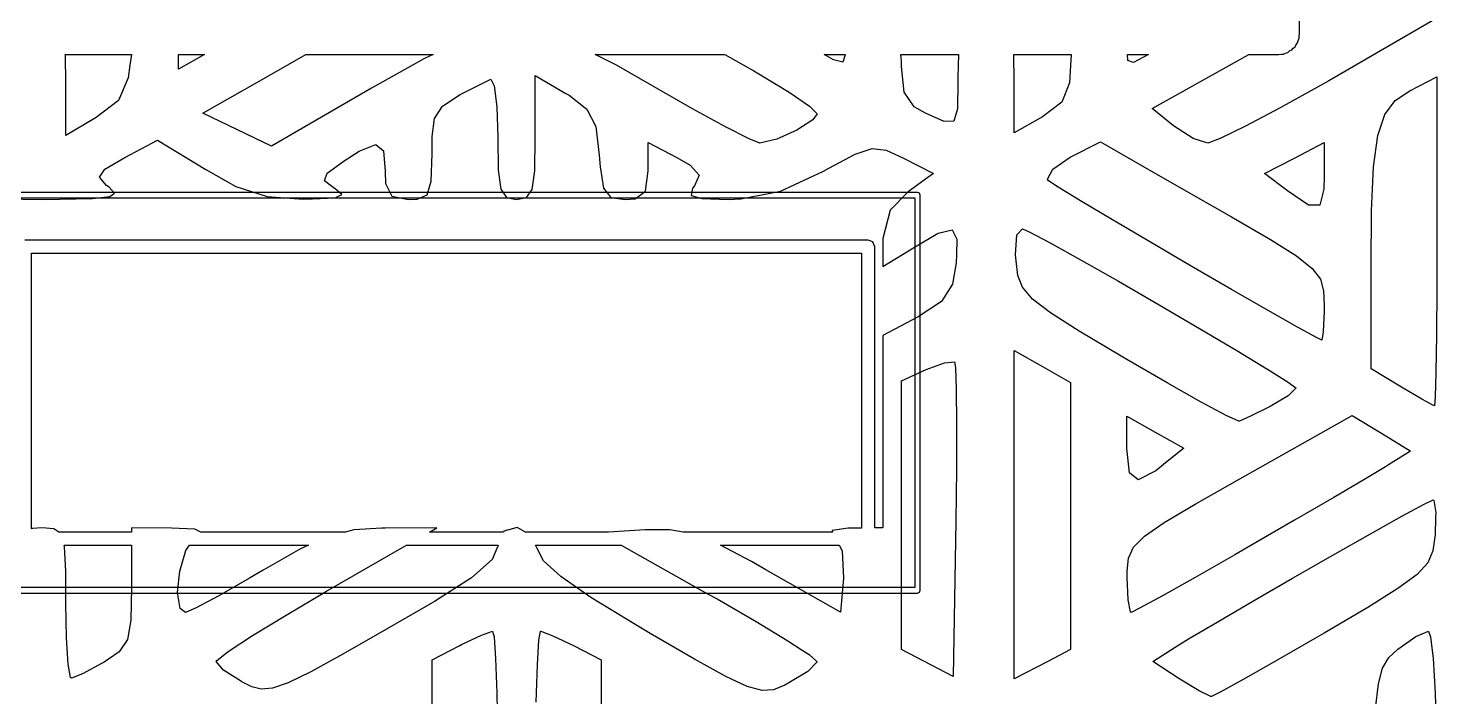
# Model space of a CAD drawing. Header units: millimetres. Extents: x 48 to 497, y 27 to 150.
# Drawn here: x 73.86 to 86.69, y 96.9 to 102.99 of the extents above; entities that cross this region are included whole.
import ezdxf

# ---------------------------------------------------------------- set-up
doc = ezdxf.new("R2010")
doc.units = ezdxf.units.MM
doc.layers.add('BLACK', color=20, linetype='Continuous')

msp = doc.modelspace()

# ---------------------------------------------------------------- linework, layer by layer
at = {"layer": 'BLACK', "linetype": 'Continuous'}
for p, q in [((85.436, 102.938), (85.436, 135.958)), ((86.685, 103.078), (85.701, 102.509)), ((85.422, 102.876), (85.431, 102.896)), ((85.431, 102.917), (85.436, 102.938)), ((85.431, 102.896), (85.431, 102.917)), ((85.288, 102.752), (85.308, 102.761)), ((85.308, 102.761), (85.329, 102.766)), ((85.329, 102.766), (85.345, 102.78)), ((85.345, 102.78), (85.364, 102.789)), ((85.364, 102.789), (85.378, 102.806)), ((85.378, 102.806), (85.395, 102.819)), ((85.395, 102.819), (85.404, 102.838)), ((85.404, 102.838), (85.417, 102.855)), ((85.417, 102.855), (85.422, 102.876)), ((74.195, 102.735), (74.194, 102.747)), ((74.194, 102.747), (74.797, 102.747)), ((74.199, 102.489), (74.195, 102.735)), ((74.782, 102.651), (74.767, 102.535)), ((74.797, 102.747), (74.782, 102.651)), ((75.462, 102.747), (75.225, 102.615)), ((75.225, 102.615), (75.225, 102.747)), ((75.225, 102.747), (75.462, 102.747)), ((76.071, 102.569), (76.384, 102.747)), ((76.384, 102.747), (77.546, 102.747)), ((77.466, 102.711), (76.982, 102.441)), ((77.546, 102.747), (77.466, 102.711)), ((79.215, 102.65), (79.02, 102.747)), ((79.02, 102.747), (80.202, 102.747)), ((79.558, 102.454), (79.215, 102.65)), ((80.202, 102.747), (80.464, 102.6)), ((81.192, 102.698), (81.105, 102.747)), ((81.105, 102.747), (81.297, 102.747)), ((81.275, 102.679), (81.192, 102.698)), ((81.297, 102.745), (81.275, 102.679)), ((81.297, 102.747), (81.297, 102.745)), ((81.81, 102.688), (81.805, 102.747)), ((81.805, 102.747), (82.328, 102.747)), ((81.811, 102.639), (81.81, 102.688)), ((81.833, 102.404), (81.811, 102.639)), ((82.328, 102.747), (82.324, 102.54)), ((82.837, 102.501), (82.833, 102.747)), ((82.833, 102.747), (83.355, 102.747)), ((83.349, 102.647), (83.341, 102.49)), ((83.355, 102.747), (83.349, 102.647)), ((83.871, 102.692), (83.867, 102.747)), ((83.867, 102.747), (84.058, 102.747)), ((83.922, 102.675), (83.871, 102.692)), ((84.058, 102.747), (83.922, 102.675)), ((84.093, 102.255), (84.973, 102.747)), ((84.973, 102.747), (85.246, 102.747)), ((85.246, 102.747), (85.267, 102.752)), ((85.267, 102.752), (85.288, 102.752)), ((74.767, 102.535), (74.679, 102.33)), ((75.446, 102.212), (76.071, 102.569)), ((77.79, 102.384), (78.069, 102.523)), ((78.069, 102.523), (78.101, 102.462)), ((78.475, 101.992), (78.475, 102.556)), ((78.475, 102.556), (78.753, 102.394)), ((80.464, 102.6), (80.527, 102.564)), ((80.527, 102.564), (80.788, 102.406)), ((82.324, 102.54), (82.324, 102.5)), ((85.701, 102.509), (85.626, 102.467)), ((86.44, 102.418), (86.685, 102.544)), ((86.685, 102.544), (86.685, 101.046)), ((74.199, 102.011), (74.199, 102.489)), ((76.982, 102.441), (76.072, 101.914)), ((77.63, 102.278), (77.79, 102.384)), ((78.101, 102.462), (78.124, 102.27)), ((78.753, 102.394), (78.783, 102.376)), ((78.783, 102.376), (78.945, 102.251)), ((79.908, 102.254), (79.558, 102.454)), ((80.788, 102.406), (80.972, 102.278)), ((81.924, 102.271), (81.833, 102.404)), ((82.324, 102.5), (82.319, 102.253)), ((82.837, 102.035), (82.837, 102.501)), ((83.341, 102.49), (83.271, 102.315)), ((85.626, 102.467), (85.259, 102.261)), ((86.307, 102.328), (86.44, 102.418)), ((74.679, 102.33), (74.477, 102.173)), ((77.556, 102.164), (77.63, 102.278)), ((78.124, 102.27), (78.133, 101.991)), ((78.945, 102.251), (79.025, 102.092)), ((80.207, 102.09), (79.908, 102.254)), ((80.972, 102.278), (81.041, 102.207)), ((82.028, 102.212), (81.924, 102.271)), ((82.319, 102.253), (82.287, 102.142)), ((83.271, 102.315), (83.093, 102.18)), ((84.287, 102.098), (84.093, 102.255)), ((85.259, 102.261), (84.944, 102.094)), ((86.211, 102.201), (86.307, 102.328)), ((74.477, 102.173), (74.199, 102.011)), ((76.072, 101.914), (75.446, 102.212)), ((77.536, 102), (77.556, 102.164)), ((81.001, 102.153), (80.857, 102.06)), ((81.041, 102.207), (81.001, 102.153)), ((82.199, 102.139), (82.028, 102.212)), ((82.287, 102.142), (82.199, 102.139)), ((83.093, 102.18), (82.837, 102.035)), ((86.147, 102.009), (86.211, 102.201)), ((77.535, 101.842), (77.536, 102)), ((78.133, 101.991), (78.138, 101.695)), ((78.47, 101.689), (78.475, 101.992)), ((79.025, 102.092), (79.057, 101.83)), ((80.422, 101.98), (80.207, 102.09)), ((80.857, 102.06), (80.674, 101.977)), ((84.467, 101.983), (84.287, 102.098)), ((84.944, 102.094), (84.713, 101.982)), ((86.109, 101.726), (86.147, 102.009)), ((74.737, 101.809), (75.033, 101.969)), ((75.033, 101.969), (75.473, 101.699)), ((76.734, 101.779), (76.872, 101.866)), ((76.872, 101.866), (77.024, 101.928)), ((77.024, 101.928), (77.091, 101.87)), ((77.091, 101.87), (77.107, 101.685)), ((79.502, 101.687), (79.502, 101.946)), ((79.502, 101.946), (79.764, 101.81)), ((80.521, 101.941), (80.422, 101.98)), ((80.674, 101.977), (80.521, 101.941)), ((81.387, 101.841), (81.542, 101.892)), ((81.542, 101.892), (81.671, 101.877)), ((81.671, 101.877), (81.828, 101.804)), ((83.347, 101.812), (83.621, 101.953)), ((83.621, 101.953), (84.124, 101.665)), ((84.599, 101.941), (84.467, 101.983)), ((84.713, 101.982), (84.599, 101.941)), ((85.388, 101.805), (85.659, 101.946)), ((85.659, 101.946), (85.659, 101.644)), ((74.555, 101.702), (74.737, 101.809)), ((76.578, 101.666), (76.734, 101.779)), ((77.527, 101.593), (77.535, 101.842)), ((79.057, 101.83), (79.065, 101.724)), ((79.764, 101.81), (79.886, 101.741)), ((79.886, 101.741), (79.967, 101.65)), ((81.149, 101.714), (81.387, 101.841)), ((81.828, 101.804), (82.1, 101.664)), ((83.187, 101.702), (83.347, 101.812)), ((85.116, 101.665), (85.388, 101.805)), ((74.506, 101.63), (74.555, 101.702)), ((74.571, 101.556), (74.506, 101.63)), ((75.473, 101.699), (75.749, 101.547)), ((76.554, 101.597), (76.578, 101.666)), ((77.107, 101.685), (77.112, 101.573)), ((78.138, 101.695), (78.161, 101.522)), ((78.447, 101.518), (78.47, 101.689)), ((79.065, 101.724), (79.097, 101.53)), ((79.479, 101.502), (79.502, 101.687)), ((79.967, 101.65), (79.925, 101.551)), ((80.708, 101.504), (81.1, 101.686)), ((81.1, 101.686), (81.149, 101.714)), ((82.029, 101.612), (81.87, 101.496)), ((82.1, 101.664), (82.029, 101.612)), ((83.139, 101.612), (83.187, 101.702)), ((83.148, 101.598), (83.139, 101.612)), ((84.124, 101.665), (84.639, 101.37)), ((85.324, 101.506), (85.116, 101.665)), ((85.659, 101.644), (85.656, 101.521)), ((86.091, 101.323), (86.109, 101.726)), ((81.956, 101.492), (70.756, 101.492)), ((74.593, 101.539), (74.571, 101.556)), ((74.643, 101.486), (74.593, 101.539)), ((74.6, 101.453), (74.643, 101.486)), ((75.749, 101.547), (76.034, 101.454)), ((76.647, 101.527), (76.554, 101.597)), ((76.649, 101.526), (76.647, 101.527)), ((76.712, 101.472), (76.649, 101.526)), ((77.112, 101.573), (77.168, 101.456)), ((77.489, 101.471), (77.527, 101.593)), ((78.161, 101.522), (78.212, 101.445)), ((78.394, 101.444), (78.447, 101.518)), ((79.097, 101.53), (79.164, 101.446)), ((79.383, 101.434), (79.479, 101.502)), ((79.908, 101.529), (79.894, 101.465)), ((79.925, 101.551), (79.908, 101.529)), ((80.347, 101.432), (80.708, 101.504)), ((81.87, 101.496), (81.707, 101.329)), ((81.973, 101.485), (81.956, 101.492)), ((81.981, 101.467), (81.973, 101.485)), ((83.236, 101.539), (83.148, 101.598)), ((83.441, 101.415), (83.236, 101.539)), ((85.518, 101.375), (85.324, 101.506)), ((85.656, 101.521), (85.619, 101.376)), ((70.781, 101.442), (81.931, 101.442)), ((73.628, 101.432), (73.985, 101.428)), ((73.985, 101.428), (74.146, 101.429)), ((74.146, 101.429), (74.442, 101.435)), ((74.442, 101.435), (74.6, 101.453)), ((76.034, 101.454), (76.36, 101.431)), ((76.36, 101.431), (76.447, 101.432)), ((76.447, 101.432), (76.651, 101.443)), ((76.651, 101.443), (76.712, 101.472)), ((77.168, 101.456), (77.321, 101.428)), ((77.321, 101.428), (77.398, 101.431)), ((77.398, 101.431), (77.489, 101.471)), ((78.212, 101.445), (78.304, 101.428)), ((78.304, 101.428), (78.394, 101.444)), ((79.164, 101.446), (79.292, 101.428)), ((79.292, 101.428), (79.383, 101.434)), ((79.894, 101.465), (79.992, 101.436)), ((79.992, 101.436), (80.232, 101.428)), ((80.232, 101.428), (80.347, 101.432)), ((81.931, 101.442), (81.931, 97.892)), ((81.981, 97.867), (81.981, 101.467)), ((83.731, 101.242), (83.441, 101.415)), ((84.639, 101.37), (84.816, 101.269)), ((85.619, 101.376), (85.518, 101.375)), ((81.707, 101.329), (81.64, 101.072)), ((84.077, 101.038), (83.731, 101.242)), ((84.816, 101.269), (85.169, 101.063)), ((86.087, 100.818), (86.091, 101.323)), ((81.928, 100.994), (82.144, 101.119)), ((82.144, 101.119), (82.271, 101.152)), ((82.271, 101.152), (82.315, 101.067)), ((82.849, 100.922), (82.86, 101.106)), ((82.86, 101.106), (82.911, 101.159)), ((82.911, 101.159), (82.972, 101.132)), ((82.972, 101.132), (83.165, 101.031)), ((81.506, 101.057), (73.826, 101.057)), ((81.548, 101.04), (81.506, 101.057)), ((81.566, 100.997), (81.548, 101.04)), ((81.566, 98.435), (81.566, 100.997)), ((81.64, 101.072), (81.64, 100.816)), ((81.64, 100.816), (81.928, 100.994)), ((82.315, 101.067), (82.31, 100.922)), ((83.165, 101.031), (83.446, 100.875)), ((84.449, 100.821), (84.077, 101.038)), ((85.169, 101.063), (85.407, 100.913)), ((86.685, 101.046), (86.685, 101.043)), ((86.685, 101.043), (86.685, 100.623)), ((73.886, 98.426), (73.886, 100.937)), ((73.886, 100.937), (81.446, 100.937)), ((81.446, 100.937), (81.446, 98.434)), ((82.308, 100.851), (82.275, 100.656)), ((82.31, 100.922), (82.308, 100.851)), ((82.853, 100.869), (82.849, 100.922)), ((82.87, 100.736), (82.853, 100.869)), ((83.446, 100.875), (83.787, 100.682)), ((85.407, 100.913), (85.551, 100.799)), ((82.912, 100.627), (82.87, 100.736)), ((84.816, 100.608), (84.449, 100.821)), ((85.551, 100.799), (85.626, 100.7)), ((86.087, 99.886), (86.087, 100.818)), ((82.275, 100.656), (82.175, 100.498)), ((83.003, 100.52), (82.912, 100.627)), ((83.787, 100.682), (84.156, 100.469)), ((85.149, 100.417), (84.816, 100.608)), ((85.626, 100.7), (85.654, 100.596)), ((85.654, 100.596), (85.658, 100.466)), ((86.685, 100.623), (86.682, 100.193)), ((82.175, 100.498), (81.961, 100.359)), ((83.167, 100.394), (83.003, 100.52)), ((84.156, 100.469), (84.525, 100.253)), ((85.658, 100.466), (85.658, 100.408)), ((81.961, 100.359), (81.64, 100.188)), ((83.428, 100.228), (83.167, 100.394)), ((85.417, 100.265), (85.149, 100.417)), ((85.658, 100.408), (85.651, 100.222)), ((83.81, 100), (83.428, 100.228)), ((84.525, 100.253), (84.864, 100.052)), ((85.589, 100.17), (85.417, 100.265)), ((85.651, 100.222), (85.638, 100.147)), ((81.64, 100.188), (81.64, 100.052)), ((85.638, 100.147), (85.589, 100.17)), ((86.682, 100.193), (86.677, 99.852)), ((81.64, 100.052), (81.64, 98.435)), ((82.035, 99.878), (82.201, 99.94)), ((82.201, 99.94), (82.294, 99.947)), ((82.294, 99.947), (82.302, 99.896)), ((82.837, 97.062), (82.837, 100.052)), ((82.837, 100.052), (83.093, 99.906)), ((83.863, 99.969), (83.81, 100)), ((84.228, 99.757), (83.863, 99.969)), ((84.864, 100.052), (85.138, 99.886)), ((81.811, 99.776), (82.035, 99.878)), ((82.302, 99.896), (82.309, 99.699)), ((83.093, 99.906), (83.349, 99.76)), ((85.138, 99.886), (85.143, 99.883)), ((85.143, 99.883), (85.332, 99.763)), ((86.365, 99.717), (86.087, 99.886)), ((86.677, 99.852), (86.671, 99.628)), ((81.811, 97.329), (81.811, 99.776)), ((82.309, 99.699), (82.312, 99.381)), ((83.349, 99.76), (83.349, 99.453)), ((84.539, 99.582), (84.228, 99.757)), ((85.332, 99.763), (85.402, 99.71)), ((85.402, 99.709), (85.332, 99.639)), ((85.402, 99.71), (85.402, 99.709)), ((86.548, 99.608), (86.365, 99.717)), ((84.766, 99.46), (84.539, 99.582)), ((85.332, 99.639), (85.167, 99.542)), ((86.656, 99.55), (86.548, 99.608)), ((86.671, 99.628), (86.664, 99.547)), ((83.349, 99.453), (83.35, 97.986)), ((83.863, 99.158), (83.863, 99.453)), ((83.863, 99.453), (84.121, 99.308)), ((84.882, 99.407), (84.766, 99.46)), ((84.989, 99.454), (84.889, 99.407)), ((84.891, 98.883), (85.913, 99.46)), ((85.167, 99.542), (84.989, 99.454)), ((85.913, 99.46), (86.18, 99.298)), ((86.664, 99.547), (86.656, 99.55)), ((82.312, 99.381), (82.31, 98.971)), ((84.121, 99.308), (84.38, 99.162)), ((84.889, 99.407), (84.882, 99.407)), ((86.18, 99.298), (86.443, 99.138)), ((83.886, 98.938), (83.863, 99.158)), ((84.38, 99.162), (84.197, 99.012)), ((86.447, 99.135), (86.246, 99.009)), ((86.443, 99.138), (86.447, 99.135)), ((82.31, 98.971), (82.305, 98.497)), ((83.966, 98.874), (83.886, 98.938)), ((84.126, 98.956), (83.966, 98.874)), ((84.197, 99.012), (84.126, 98.956)), ((86.218, 98.992), (86.035, 98.883)), ((86.246, 99.009), (86.218, 98.992)), ((84.483, 98.652), (84.891, 98.883)), ((86.035, 98.883), (85.748, 98.714)), ((85.748, 98.714), (85.388, 98.505)), ((86.569, 98.651), (86.652, 98.691)), ((86.652, 98.691), (86.659, 98.686)), ((86.659, 98.686), (86.676, 98.577)), ((84.201, 98.485), (84.483, 98.652)), ((86.081, 98.382), (86.368, 98.542)), ((86.368, 98.542), (86.569, 98.651)), ((86.674, 98.532), (86.669, 98.372)), ((86.676, 98.577), (86.674, 98.532)), ((73.895, 98.431), (73.886, 98.426)), ((73.985, 98.435), (73.895, 98.431)), ((74.091, 98.428), (73.985, 98.435)), ((74.134, 98.397), (74.091, 98.428)), ((75.161, 98.432), (74.798, 98.435)), ((74.798, 98.435), (74.798, 98.397)), ((75.374, 98.423), (75.161, 98.432)), ((75.429, 98.397), (75.374, 98.423)), ((76.823, 98.417), (76.742, 98.397)), ((77.078, 98.434), (76.823, 98.417)), ((77.107, 98.434), (77.078, 98.434)), ((77.577, 98.435), (77.107, 98.434)), ((77.512, 98.397), (77.577, 98.435)), ((78.189, 98.405), (78.186, 98.397)), ((78.311, 98.438), (78.189, 98.405)), ((78.387, 98.397), (78.311, 98.438)), ((79.474, 98.417), (79.14, 98.397)), ((79.7, 98.419), (79.474, 98.417)), ((79.82, 98.397), (79.7, 98.419)), ((81.324, 98.433), (81.177, 98.412)), ((81.177, 98.412), (81.183, 98.397)), ((81.362, 98.434), (81.324, 98.433)), ((81.446, 98.434), (81.362, 98.434)), ((81.64, 98.435), (81.566, 98.435)), ((82.305, 98.497), (82.281, 97.082)), ((84.022, 98.36), (84.201, 98.485)), ((85.388, 98.505), (84.991, 98.274)), ((74.798, 98.397), (74.134, 98.397)), ((74.187, 98.265), (74.183, 98.277)), ((74.183, 98.277), (74.798, 98.277)), ((74.798, 98.277), (74.798, 97.894)), ((75.292, 98.229), (75.327, 98.277)), ((75.327, 98.277), (76.41, 98.277)), ((76.742, 98.397), (75.429, 98.397)), ((76.41, 98.277), (76.337, 98.245)), ((76.573, 97.858), (77.303, 98.277)), ((77.303, 98.277), (78.137, 98.277)), ((78.186, 98.397), (77.512, 98.397)), ((78.137, 98.277), (78.133, 98.268)), ((79.14, 98.397), (78.387, 98.397)), ((78.491, 98.247), (78.477, 98.277)), ((78.477, 98.277), (79.256, 98.277)), ((79.256, 98.277), (80.044, 97.836)), ((81.183, 98.397), (79.82, 98.397)), ((80.443, 98.13), (80.162, 98.277)), ((80.162, 98.277), (81.243, 98.277)), ((81.243, 98.277), (81.271, 98.228)), ((83.922, 98.259), (84.022, 98.36)), ((84.991, 98.274), (84.846, 98.191)), ((85.739, 98.188), (86.081, 98.382)), ((86.668, 98.355), (86.649, 98.226)), ((86.669, 98.372), (86.668, 98.355)), ((74.198, 98.039), (74.187, 98.265)), ((75.236, 98.043), (75.292, 98.229)), ((76.337, 98.245), (75.995, 98.05)), ((78.081, 98.147), (77.893, 97.98)), ((78.133, 98.268), (78.081, 98.147)), ((78.549, 98.137), (78.491, 98.247)), ((81.271, 98.228), (81.282, 97.978)), ((83.866, 98.043), (83.878, 98.16)), ((83.878, 98.16), (83.922, 98.259)), ((84.846, 98.191), (84.484, 97.984)), ((85.371, 97.977), (85.739, 98.188)), ((86.649, 98.226), (86.603, 98.118)), ((74.199, 97.751), (74.198, 98.039)), ((75.217, 97.846), (75.236, 98.043)), ((75.995, 98.05), (75.871, 97.977)), ((78.708, 97.993), (78.549, 98.137)), ((80.575, 98.055), (80.443, 98.13)), ((81.255, 97.667), (80.575, 98.055)), ((83.866, 97.986), (83.866, 98.043)), ((86.603, 98.118), (86.505, 98.011)), ((81.931, 97.892), (70.781, 97.892)), ((74.798, 97.894), (74.792, 97.596)), ((75.871, 97.977), (75.594, 97.818)), ((77.893, 97.98), (77.556, 97.765)), ((78.982, 97.802), (78.708, 97.993)), ((81.282, 97.978), (81.255, 97.667)), ((83.35, 97.986), (83.35, 97.328)), ((83.873, 97.78), (83.866, 97.986)), ((84.484, 97.984), (84.188, 97.817)), ((85.01, 97.768), (85.371, 97.977)), ((86.505, 98.011), (86.331, 97.883)), ((70.756, 97.842), (81.956, 97.842)), ((75.242, 97.702), (75.217, 97.846)), ((75.594, 97.818), (75.387, 97.708)), ((76.205, 97.642), (76.573, 97.858)), ((77.556, 97.765), (77.121, 97.513)), ((79.39, 97.552), (78.982, 97.802)), ((80.044, 97.836), (80.131, 97.788)), ((80.131, 97.788), (80.486, 97.583)), ((81.956, 97.842), (81.973, 97.85)), ((81.973, 97.85), (81.981, 97.867)), ((83.894, 97.67), (83.873, 97.78)), ((84.188, 97.817), (83.984, 97.706)), ((84.684, 97.578), (85.01, 97.768)), ((86.331, 97.883), (86.057, 97.712)), ((74.205, 97.433), (74.199, 97.751)), ((75.29, 97.666), (75.242, 97.702)), ((75.387, 97.708), (75.29, 97.666)), ((75.898, 97.454), (76.205, 97.642)), ((83.901, 97.665), (83.894, 97.67)), ((83.984, 97.706), (83.901, 97.665)), ((86.057, 97.712), (85.659, 97.478)), ((74.792, 97.596), (74.761, 97.418)), ((77.121, 97.513), (76.722, 97.285)), ((79.522, 97.475), (79.39, 97.552)), ((80.486, 97.583), (80.774, 97.408)), ((84.425, 97.424), (84.684, 97.578)), ((74.221, 97.194), (74.205, 97.433)), ((74.761, 97.418), (74.686, 97.307)), ((75.678, 97.31), (75.898, 97.454)), ((77.787, 97.364), (77.803, 97.372)), ((77.803, 97.372), (77.985, 97.459)), ((77.985, 97.459), (78.086, 97.494)), ((78.086, 97.494), (78.099, 97.443)), ((78.099, 97.443), (78.112, 97.247)), ((78.494, 97.189), (78.507, 97.413)), ((78.507, 97.413), (78.522, 97.494)), ((78.522, 97.494), (78.526, 97.494)), ((78.526, 97.494), (78.636, 97.453)), ((78.636, 97.453), (78.822, 97.364)), ((79.925, 97.241), (79.522, 97.475)), ((80.774, 97.408), (80.895, 97.329)), ((84.302, 97.348), (84.425, 97.424)), ((85.574, 97.428), (85.217, 97.222)), ((85.659, 97.478), (85.574, 97.428)), ((86.331, 97.331), (86.494, 97.445)), ((86.494, 97.445), (86.609, 97.494)), ((86.609, 97.494), (86.629, 97.443)), ((86.629, 97.443), (86.652, 97.246)), ((74.686, 97.307), (74.549, 97.213)), ((75.573, 97.228), (75.678, 97.31)), ((76.722, 97.285), (76.431, 97.125)), ((77.535, 97.233), (77.787, 97.364)), ((78.112, 97.247), (78.123, 96.929)), ((78.822, 97.364), (79.074, 97.233)), ((80.895, 97.329), (80.968, 97.281)), ((80.968, 97.281), (81.039, 97.218)), ((82.281, 97.082), (81.811, 97.329)), ((83.35, 97.328), (83.143, 97.22)), ((84.099, 97.22), (84.302, 97.348)), ((86.191, 97.159), (86.248, 97.254)), ((86.248, 97.254), (86.331, 97.331)), ((86.652, 97.246), (86.669, 96.929)), ((74.243, 97.073), (74.221, 97.194)), ((74.53, 97.202), (74.352, 97.106)), ((74.549, 97.213), (74.53, 97.202)), ((75.568, 97.219), (75.573, 97.228)), ((75.635, 97.14), (75.568, 97.219)), ((75.798, 97.035), (75.635, 97.14)), ((76.431, 97.125), (76.224, 97.025)), ((77.535, 96.049), (77.535, 97.233)), ((78.483, 96.849), (78.494, 97.189)), ((79.074, 97.233), (79.074, 94.847)), ((80.209, 97.083), (79.925, 97.241)), ((80.957, 97.129), (80.783, 97.023)), ((81.038, 97.212), (80.957, 97.129)), ((81.039, 97.218), (81.038, 97.212)), ((83.143, 97.22), (82.837, 97.062)), ((84.345, 97.058), (84.099, 97.22)), ((85.217, 97.222), (84.923, 97.054)), ((86.153, 97.015), (86.191, 97.159)), ((74.25, 97.067), (74.243, 97.073)), ((74.352, 97.106), (74.25, 97.067)), ((75.803, 97.032), (75.798, 97.035)), ((75.892, 96.988), (75.803, 97.032)), ((75.977, 96.966), (75.892, 96.988)), ((76.224, 97.025), (76.08, 96.975)), ((80.404, 96.991), (80.209, 97.083)), ((80.54, 96.954), (80.404, 96.991)), ((80.746, 97.004), (80.644, 96.962)), ((80.783, 97.023), (80.746, 97.004)), ((84.521, 96.95), (84.345, 97.058)), ((84.923, 97.054), (84.718, 96.942)), ((86.128, 96.79), (86.153, 97.015)), ((76.08, 96.975), (75.977, 96.966)), ((78.123, 96.929), (78.131, 96.517)), ((80.644, 96.962), (80.54, 96.954)), ((84.628, 96.9), (84.521, 96.95)), ((84.633, 96.9), (84.628, 96.9)), ((84.718, 96.942), (84.633, 96.9)), ((86.669, 96.929), (86.681, 96.517))]:
    msp.add_line(p, q, dxfattribs=at)

doc.saveas('drawing.dxf')
